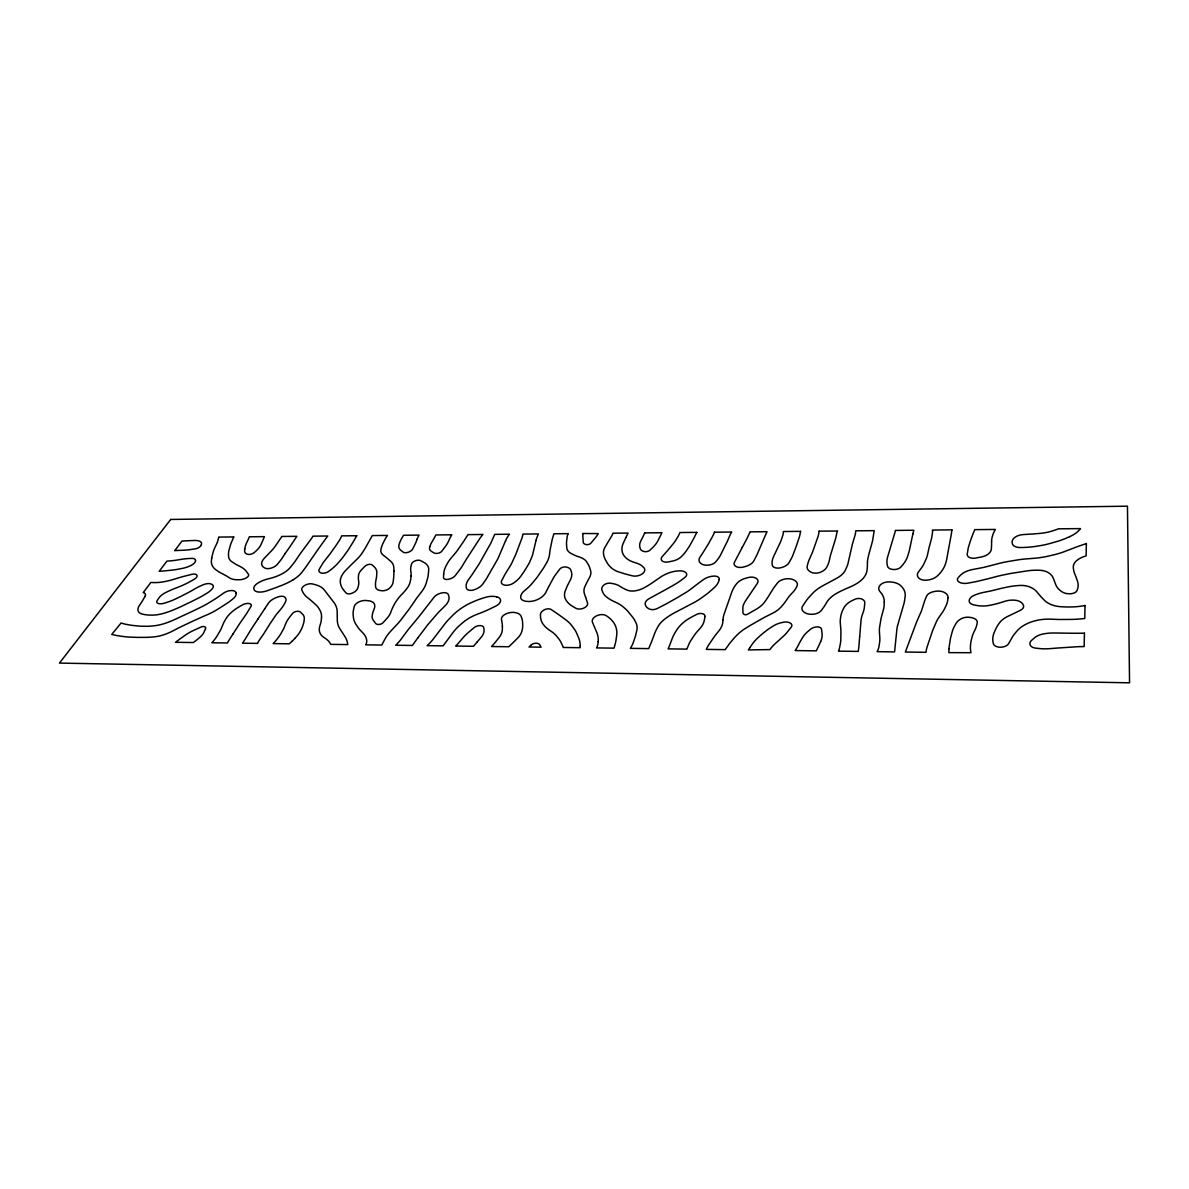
<?xml version="1.0" encoding="UTF-8"?>
<svg xmlns="http://www.w3.org/2000/svg" width="1189" height="1189" viewBox="0 0 1189 1189"><rect width="100%" height="100%" fill="white"/><g stroke="black" fill="none" stroke-linecap="round" stroke-linejoin="round"><path stroke-width="1.5" d="M859.721 636.278L860.999 620.584A59.078 35.343 -4.1 0 1 862.293 614.847L863.125 612.528A56.715 33.738 -7.2 0 0 864.403 606.94L864.775 602.868A8.189 4.845 -5.9 0 0 861.683 598.988A5.782 3.418 -5.9 0 0 854.876 599.301L852.468 600.43A21.818 12.99 -5.6 0 0 844.16 607.401L843.804 608.025A58.558 34.986 -4.7 0 0 840.816 616.184L840.549 617.804A58.633 35.076 -4.7 0 0 840.311 623.214L840.846 629.546A57.548 34.971 -7.7 0 1 840.92 631.612L840.816 639.4A57.889 35.402 -7.7 0 1 840.385 643.561L839.612 647.47A43.369 26.619 -7.3 0 1 838.483 651.141L858.265 651.409L858.74 647.782A58.395 35.893 -7.2 0 0 858.844 646.727L859.706 636.427M742.278 547.386L746.588 539.256A51.826 28.744 -10.1 0 0 747.078 538.275L749.605 532.925A15.219 8.442 -9.2 0 0 749.991 531.855L767.039 531.691L765.508 535.035A53.624 30.037 -7.3 0 0 765.211 535.704L757.319 554.029A52.658 29.651 -9.9 0 1 756.665 555.397L753.796 560.911A12.395 7.045 -9 0 1 745.503 566.469L743.571 567.004A7.387 4.221 -9 0 1 736.125 566.573A7.951 4.533 -9 0 1 734.43 562.308L742.248 547.43M233.118 633.796L228.615 640.856A19.292 10.359 -20.5 0 0 227.53 642.981L211.865 642.773L212.682 641.867A52.063 26.961 -21.5 0 0 217.468 635.312L219.697 631.522A51.885 26.812 -21.4 0 0 221.466 628L223.25 623.779A51.707 27.54 -19.7 0 1 225.197 619.974L225.94 618.741A30.84 16.304 -20 0 1 231.112 612.632L231.246 612.513A32.504 17.196 -20 0 1 239.108 606.821L242.066 605.097A6.822 3.567 -20 0 1 249.081 603.492A5.455 2.839 -19.9 0 1 250.894 606.598L246.777 613.301A51.097 26.321 -20.7 0 1 245.633 615.04L240.059 623.066A52.048 28.001 -19.6 0 0 239.271 624.24L233.148 633.767M264.642 608.902L268.342 603.284A12.247 6.465 -19.3 0 1 276.665 597.413L277.988 596.937A6.45 3.389 -19.3 0 1 284.706 597.101A11.756 6.183 -19.4 0 1 285.509 601.827L285.211 602.451A47.634 24.791 -20 0 1 280.53 609.511L277.468 613.138A51.959 28.194 -18.8 0 0 274.763 616.719L269.858 624.002A52.271 28.491 -19 0 0 269.041 625.251L264.389 632.801A52.093 27.466 -20.8 0 1 263.126 634.718L259.841 639.385A33.247 18.147 -19.7 0 0 257.597 643.383L242.467 643.19L244.696 639.89A52.286 27.466 -21.1 0 0 245.751 638.24L251.013 629.546A52.346 28.417 -19.4 0 1 251.845 628.223L257.983 618.993M258.028 618.919L264.612 608.946M295.08 638.166L296.224 636.903A37.795 20.317 -20 0 0 300.416 631.062L300.98 629.992A52.212 27.897 -20.2 0 0 302.957 625.355L303.329 624.18A52.153 27.852 -20.2 0 0 304.265 619.157L304.295 618.756A20.079 10.79 -19.5 0 0 302.318 613.896L300.371 612.067A5.217 2.794 -19.2 0 0 296.477 611.399A4.206 2.259 -19.2 0 0 292.449 613.554L289.507 617.314A43.384 23.646 -18.8 0 0 285.345 624.522L284.706 626.231A52.108 27.644 -20.5 0 1 282.923 630.051L281.436 632.756A52.227 27.748 -20.5 0 1 278.538 637.185L277.379 638.716A52.301 27.793 -20.6 0 1 273.158 643.591L289.328 643.814L291.9 641.391M496.601 596.833L495.932 596.685A14.372 8.145 -15.3 0 0 485.231 597.428L483.106 598.082A53.683 31.018 -15.3 0 0 473.252 601.768L472.048 602.303A44.305 25.489 -15.4 0 0 461.124 608.396L460.738 608.679A53.668 31.003 -15.3 0 0 452.296 615.768L448.699 619.439A53.802 31.152 -15.4 0 0 445.251 623.393L433.539 638.686A53.133 29.903 -17.7 0 1 427.133 645.657L443.081 645.865L452.89 632.667A54.293 31.746 -15.3 0 1 460.485 624.626L463.16 622.352A33.351 19.306 -15.5 0 1 477.071 614.312L481.753 612.528A51.603 28.625 -15.6 0 0 488.486 609.615L495.65 606.167A9.17 5.187 -15.2 0 0 496.63 596.819M585.642 597.383L587.529 602.942A7.193 4.162 -13.1 0 1 583.888 608.055A6.554 3.79 -13.1 0 1 575.892 608.278L572.92 606.553A40.5 23.186 -12.4 0 1 565.637 599.434A28.744 16.468 -12.7 0 1 565.429 590.443L567.168 586.281A53.119 30.468 -12.1 0 1 568.089 584.334L570.304 580.054A29.562 16.601 -13.8 0 0 571.329 571.612L570.883 570.2A10.002 5.603 -13.4 0 0 565.964 566.99A4.548 2.541 -13.3 0 0 559.796 569.085L555.679 574.555A52.688 29.978 -12.4 0 0 553.093 578.582L548.917 586.326A53 30.349 -12.6 0 0 548.545 587.009L545.766 592.538A16.72 9.467 -14.2 0 1 537.933 599.375L537.874 599.405A12.38 7.03 -14.2 0 1 526.4 601.337L525.583 601.218A9.542 5.41 -14.2 0 1 520.663 597.19A14.803 8.412 -14.1 0 1 524.319 590.844L526.177 589.298A51.32 28.373 -15 0 0 532.494 582.996L535.957 578.775A51.157 28.209 -14.9 0 0 537.681 576.487L542.689 569.278A50.889 27.912 -14.7 0 0 543.938 567.346L546.39 563.2A50.726 27.748 -14.6 0 0 549.467 554.802L550.076 550.195A51.008 28.105 -12.3 0 1 550.284 548.991L552.082 540.118A50.622 27.674 -12.3 0 1 552.499 538.454L553.911 533.787L568.312 533.638A20.599 11.221 -12.6 0 0 567.153 536.908L566.618 541.248A50.8 27.837 -11.9 0 0 566.544 544.384L566.781 547.847A18.608 10.225 -12.7 0 0 571.032 553.435L572.444 554.178A50.488 27.51 -12.1 0 0 578.092 556.586L580.009 557.225A23.111 12.93 -13.3 0 1 586.95 562.278L588.332 564.701A52.034 29.249 -13.9 0 1 589.774 567.926L590.502 570.17A24.731 13.926 -13.3 0 1 589.506 577.557L587.708 580.827A53.223 30.557 -11.6 0 0 587.069 582.075L585.107 586.103A26.708 15.308 -12.3 0 0 584.394 593.712L585.627 597.339M236.076 592.925L236.121 593.192A11.043 5.663 -20.1 0 1 233.252 598.632A47.055 23.735 -20.4 0 1 225.806 604.101L221.065 607.133A49.968 25.192 -20.5 0 1 219.995 607.817L216.428 610.016A36.027 18.281 -20.5 0 1 207.659 614.55L203.735 616.229A52.435 27.778 -20.9 0 0 201.892 617.046L191.89 621.579A52.613 27.852 -21.1 0 0 190.062 622.427L180.327 627.079A52.806 27.942 -21.4 0 0 177.131 628.684L173.014 630.839A31.91 16.2 -21.4 0 1 163.339 634.911A24.954 12.707 -21.4 0 1 153.53 636.918L150.617 637.141A50.562 25.489 -21.1 0 1 145.563 637.363L138.608 637.378A50.532 25.4 -21.2 0 1 136.066 637.349L129.378 637.081A50.488 25.296 -21.3 0 1 124.637 636.68L119.346 635.966A50.443 25.192 -21.3 0 1 115.928 635.372L111.736 634.45L121.115 622.962A49.953 24.835 -21 0 0 127.03 624.522L130.225 625.072A49.997 24.895 -21 0 0 133.48 625.518L138.296 625.994A50.042 24.984 -21 0 0 143.334 626.261L145.771 626.276A48.63 24.315 -20.9 0 0 154.956 625.696A29.547 14.877 -21.2 0 0 164.647 623.482A45.554 22.769 -21.1 0 0 174.233 619.737L192.365 611.339A49.804 24.88 -20.7 0 0 193.911 610.596L201.164 607.059A49.67 24.82 -20.6 0 0 208.788 602.882L213.961 599.717A49.552 24.746 -20.4 0 0 218.508 596.715L223.487 593.177A8.145 4.176 -20 0 1 231.35 590.532A8.145 4.176 -20 0 1 236.017 592.939M295.184 638.077A52.212 27.897 -20.2 0 1 292.004 641.317M293.46 579.593A26.857 13.778 -18.9 0 0 301.991 572.177L305.231 567.881A49.121 24.939 -19.1 0 0 305.974 566.856L318.072 549.363A49.031 25.474 -17.3 0 1 318.489 548.768L324.523 540.356A48.69 25.147 -17.1 0 1 324.998 539.702L327.778 536.016L312.93 536.15A47.842 23.765 -18.6 0 1 310.597 539.732L300.654 553.167A49.121 25.459 -17.6 0 0 300 554.104L295.05 561.371A48.823 24.568 -19.2 0 1 293.311 563.705L290.369 567.361A20.748 10.567 -18.9 0 1 281.867 573.945A27.525 13.986 -18.9 0 1 270.156 578.374L267.807 578.954A19.306 10.017 -19.3 0 0 257.968 583.011L257.939 583.041A9.259 4.786 -19.4 0 0 253.822 588.629L253.852 588.897A10.092 5.217 -19.4 0 0 258.266 591.988A12.767 6.584 -19.3 0 0 267.139 590.755L273.842 588.377A49.061 24.895 -19 0 0 276.309 587.47L281.525 585.478A39.103 19.945 -19 0 0 293.445 579.608M991.581 541.649L991.567 544.458A56.046 31.538 -4.4 0 1 991.552 545.32L991.373 548.872A15.546 8.739 -3.5 0 1 988.46 553.851A13.376 7.52 -3.4 0 1 981.074 557.032L975.56 558.087A6.465 3.656 -3.4 0 1 969.496 557.478A7.238 4.087 -3.4 0 1 967.222 554.193L968.069 548.991A57.904 32.385 -2.3 0 1 968.723 546.271L970.283 541.292A57.696 32.133 -2.4 0 1 970.596 540.386L972.721 534.589A57.458 31.835 -2.4 0 1 973.107 533.623L974.787 529.64L995.356 529.447L994.599 530.814A57.875 31.969 -2 0 0 992.874 534.768L992.473 536.061A57.919 32.029 -2 0 0 991.581 541.649M502.382 626.469L502.367 629.159A27.57 15.947 -15.8 0 1 498.845 637.854L495.545 641.971A53.654 30.825 -16.4 0 1 493.866 643.948L491.562 646.519L508.803 646.742L513.425 642.328A53.639 30.899 -15.9 0 0 514.599 641.168L517.824 637.884A23.661 13.763 -15.3 0 0 521.912 631.136L522.03 630.69A53.847 31.122 -16 0 0 522.684 624.819L522.61 622.887A53.758 31.018 -15.9 0 0 521.362 616.868L521.154 616.363A12.395 7.149 -14.9 0 0 515.06 612.573L514.748 612.513A10.077 5.811 -14.9 0 0 505.593 614.059A7.803 4.488 -14.9 0 0 501.476 619.291L502.144 623.348A53.728 30.899 -16.4 0 1 502.382 626.469M580.187 646.028L580.158 647.693L563.214 647.47A11.89 7.104 -14.1 0 0 562.902 646.504L561.401 643.175A55.348 32.995 -15.3 0 0 558.681 638.701L557.151 636.769A55.244 32.876 -15.3 0 0 550.611 630.928L550.002 630.527A53.654 31.122 -12.8 0 1 543.284 624.433A37.602 21.848 -13.2 0 1 540.534 616.853L540.46 614.579A7.937 4.593 -13.9 0 1 544.473 609.734A5.336 3.091 -13.9 0 1 551.28 609.571L559.335 615.099A54.545 32.073 -14.9 0 1 560.197 615.709L566.306 620.227A54.813 32.4 -14.8 0 1 571.582 625.414L574.183 628.892A55.006 32.623 -14.8 0 1 576.665 633.187L578.612 637.765A55.229 32.906 -14.8 0 1 580.187 646.028M867.465 562.219L867.361 566.35A55.021 31.672 -7.2 0 1 867.257 567.97L867.004 570.348A31.925 18.4 -6.6 0 1 864.492 576.65A30.557 17.627 -6.6 0 1 858.592 582.357A40.054 23.037 -6.8 0 1 850.165 586.935L846.568 588.481A58.157 34.778 -5.3 0 0 843.729 589.759L840.088 591.498A39.594 23.557 -5.7 0 0 832.077 596.417A32.118 19.069 -5.9 0 0 826.682 602.392L825.3 604.74A55.66 32.772 -8.1 0 1 823.62 607.297L821.361 610.403A9.2 5.469 -7 0 1 813.529 614.208A10.79 6.406 -7 0 1 804.581 612.498A19.277 11.429 -6.9 0 1 803.69 611.874A10.433 6.198 -7.1 0 1 802.709 606.033L805.696 601.53A57.622 34.318 -5.8 0 1 809.129 597.16L812.28 593.712A43.592 25.816 -6.1 0 1 823.264 585.493L836.774 578.24A25.608 14.714 -7 0 0 845.528 569.784L846.702 567.168A54.426 31.137 -7.7 0 0 848.173 562.709L852.305 544.547A55.452 31.211 -5.1 0 1 852.572 543.522L854.891 535.838A53.282 29.74 -7.6 0 0 855.59 532.33L855.738 530.814L874.227 530.636L872.652 540.237A53.817 30.23 -7.2 0 1 872.31 541.798L869.114 553.405A56.225 31.88 -4.6 0 0 868.847 554.431L867.94 558.34A56.388 32.088 -4.6 0 0 867.465 562.219M1084.442 633.187L1084.145 646.593L1082.094 646.608A65.618 40.411 1 0 0 1075.792 646.831L1056.486 648.109A65.232 40.367 0.5 0 0 1054.866 648.243L1050.006 648.644A34.095 20.243 -0.8 0 1 1038.755 648.481L1035.634 648.124A7.089 4.266 -0.8 0 1 1030.224 645.092A9.482 5.692 -0.8 0 1 1031.562 640.395L1034.222 638.017A17.018 10.225 -0.5 0 1 1043.035 634.005A33.114 20.005 -0.3 0 1 1054.405 632.994L1073.504 633.261A61.204 35.313 -0.6 0 0 1075.332 633.261L1082.986 633.217A23.943 14.03 -0.1 0 0 1084.442 633.187M1085.037 605.513L1084.754 618.518L1079.315 619.008A60.476 34.57 -0.9 0 1 1070.724 619.424L1061.584 619.484A60.297 34.511 -1.1 0 1 1056.709 619.41L1050.66 619.172A33.292 19.916 -0.6 0 0 1037.923 620.153A34.54 20.689 -0.6 0 0 1026.642 623.898L1026.077 624.18A34.689 20.778 -0.6 0 0 1017.1 630.883L1015.361 632.934A63.611 38.226 0.1 0 0 1011.824 637.973L1008.629 643.621A8.486 5.128 -1.8 0 1 1000.261 647.232A7.342 4.444 -1.8 0 1 993.261 643.427L993.038 642.209A44.424 26.619 -0.9 0 1 994.242 632.414L995.609 629.308A62.705 37.439 -0.4 0 1 998.641 624.047L999.503 622.843A26.797 15.977 -1.4 0 1 1007.559 616.482L1020.325 610.358A8.65 5.068 -1.9 0 0 1022.926 604.265L1022.377 603.522A10.181 5.975 -1.9 0 0 1015.064 600.222A15.427 9.066 -1.9 0 0 1005.181 601.203L1000.499 602.66A57.993 33.262 -3.2 0 1 992.369 604.785L990.021 605.275A20.287 11.816 -2.8 0 1 977.09 605.513L974.267 604.993A7.773 4.548 -2.9 0 1 969.169 600.802A10.954 6.421 -2.8 0 1 973.732 595.555L973.88 595.481A32.906 19.41 -2.4 0 1 983.942 592.315L988.416 591.438A57.354 32.549 -3.4 0 0 992.577 590.517L1000.38 588.6A61.204 36.279 -1.5 0 1 1003.412 587.901L1007.499 587.039A48.169 28.373 -1.6 0 1 1019.003 585.508L1019.701 585.464A15.189 8.813 -1.9 0 1 1029.837 586.994A23.2 13.51 -2 0 1 1036.808 591.795L1039.81 595.362A60.788 34.481 -0.4 0 0 1040.999 596.715L1043.957 599.865A24.835 14.298 -0.9 0 0 1051.017 604.517A20.941 12.068 -0.9 0 0 1060.989 606.717L1062.49 606.806A59.123 33.485 -1.1 0 0 1075.109 606.791A44.216 25.207 -0.9 0 0 1085.037 605.513M1086.374 543.551L1086.107 555.887L1084.086 556.571A22.502 12.633 -0.6 0 0 1076.104 561.089A20.183 11.325 -0.6 0 0 1073.295 567.227L1073.325 567.525A61.011 33.991 0.2 0 0 1074.767 573.93L1076.03 577.081A59.435 34.258 -2.1 0 1 1076.402 578.077L1077.502 581.272A35.224 20.228 -1.5 0 1 1077.62 588.778L1077.189 590.19A7.446 4.28 -0.8 0 1 1070.62 593.757A9.884 5.663 -0.9 0 1 1061.703 591.617L1060.647 590.829A27.169 15.457 -0.7 0 1 1055.921 585.033L1053.172 577.973A20.808 11.92 -1.8 0 0 1048.386 572.652A13.688 7.818 -1.7 0 0 1039.32 570.244L1038.532 570.215A37.736 21.803 -1.6 0 0 1027.073 570.898L1012.463 573.172A60.609 35.492 -1.6 0 0 1007.945 574.005L1001.539 575.342A60.535 35.521 -1.7 0 0 996.976 576.412L988.743 578.582A56.76 31.925 -3.6 0 1 987.004 579.013L979.246 580.886A56.7 31.954 -3.8 0 1 974.49 581.911L967.653 583.19A8.709 5.024 -3.4 0 1 959.3 582.194A6.658 3.849 -3.4 0 1 958.2 577.676L960.013 575.684A20.362 11.741 -3.1 0 1 972.617 569.516L980.687 567.985A56.195 31.315 -3.8 0 0 986.662 566.648L999.488 563.333A59.926 34.778 -1.9 0 1 1007.41 561.639L1016.937 560.034A60.059 34.763 -1.7 0 1 1025.795 558.934L1033.984 558.295A56.909 31.211 -2.5 0 0 1048.594 556.051L1053.439 554.921A56.938 31.182 -2.5 0 0 1064.527 551.562L1076.283 547.059A60.892 34.318 -0.2 0 1 1078.884 546.123L1086.374 543.551M884.274 602.035L884.17 604.696A56.968 33.857 -6.7 0 1 883.442 609.556L881.376 617.225A59.495 35.551 -3.6 0 0 880.9 619.395L879.682 626.737A59.822 35.967 -3.5 0 0 879.414 631.835L879.801 637.646A58.454 35.759 -6.6 0 1 879.592 642.55L879.028 646.221A33.782 20.718 -5.9 0 1 877.051 651.661L894.589 651.899L896.878 629.397A60.238 36.19 -3.1 0 1 897.65 625.369L903.848 603.938A57.013 33.708 -6.2 0 0 904.532 600.817L905.141 596.477A30.899 18.177 -5.5 0 0 901.856 586.831L901.173 586.088A15.472 9.066 -5.2 0 0 890.769 581.971L889.803 581.911A8.739 5.098 -5.2 0 0 880.455 584.81A11.905 6.956 -5.1 0 0 879.815 591.364L880.9 592.702A36.532 21.64 -6.1 0 1 884.274 602.035M393.96 571.181L393.708 577.022A50.637 27.005 -18 0 1 393.574 578.538L393.083 582.238A17.092 9.2 -17.4 0 1 389.457 588.273A6.198 3.359 -17.2 0 1 381.743 590.725L380.643 590.591A10.493 5.663 -17.2 0 1 375.65 587.039L375.59 586.534A50.651 27.451 -16.3 0 1 375.739 581.466L376.423 577.586A50.458 26.708 -18.3 0 0 376.66 575.639L376.824 573.039A25.296 13.421 -17.7 0 0 374.342 566.945L372.246 564.983A4.414 2.333 -17.3 0 0 364.934 566.261L361.679 569.59A17.805 9.482 -17.2 0 0 358.543 575.298L358.454 576.13A50.191 26.886 -16.6 0 0 358.513 580.083L358.662 581.064A39.475 20.941 -18.5 0 1 358.052 587.188L357.696 588.302A8.68 4.652 -17.9 0 1 352.256 593.133A5.187 2.779 -17.9 0 1 345.954 592.895L343.666 590.13A50.176 26.767 -17 0 1 340.663 584.23L340.515 583.665A31.077 16.557 -17.4 0 1 341.184 577.022A31.85 16.958 -17.4 0 1 345.984 570.096L351.201 564.82A50.295 26.901 -17 0 1 352.018 564.002L356.67 559.514A48.823 25.028 -18 0 0 362.749 552.157L365.291 548.084A48.66 24.88 -17.9 0 0 366.019 546.836L372.276 535.57L387.451 535.422A49.017 25.757 -15.9 0 0 384.998 539.36L383.2 542.912A49.165 25.905 -15.9 0 0 381.743 546.494L381.089 548.634A19.262 10.107 -16.5 0 0 383.2 555.159L386.648 557.834A50.339 26.708 -17.9 0 1 387.376 558.429L390.661 561.238A27.436 14.58 -17.4 0 1 393.708 566.841L393.916 569.1A50.369 26.738 -17.9 0 1 393.96 571.181M949 648.704L948.837 652.627L970.997 652.716A61.754 37.26 -0.9 0 1 970.492 645.597L970.64 643.888A62.512 37.662 -0.9 0 1 971.279 640.172L972.067 637.066A62.378 37.483 -0.9 0 1 974.044 631.835L974.787 630.363A59.182 35.477 -4.1 0 0 977.001 624.017L977.239 622.828A8.382 5.009 -2.8 0 0 972.528 617.864A27.704 16.691 -2.9 0 0 970.566 617.463A9.111 5.44 -2.9 0 0 961.827 618.458A16.483 9.869 -2.7 0 0 956.149 623.304L954.722 625.8A61.694 37.037 -1.5 0 0 952.166 631.953L950.858 636.784A61.902 37.305 -1.5 0 0 950.323 639.325L949.253 646.147A62.214 37.706 -1.4 0 0 949 648.704M443.69 574.019L443.497 577.408A4.905 2.675 -15.9 0 0 448.238 579.325A8.219 4.488 -15.8 0 0 455.387 575.431L460.054 569.308A50.176 26.901 -16.4 0 0 462.031 566.41L466.727 558.637A50.815 27.882 -14.4 0 1 467.411 557.582L479.405 539.137A50.057 27.065 -14 0 1 481.5 536.224L482.912 534.485L467.916 534.634A12.232 6.45 -15.3 0 1 467.604 535.199L463.829 541.114A49.017 25.727 -16.1 0 1 463.19 542.08L457.691 550.031A49.344 26.024 -16.3 0 1 455.684 552.662L451.017 558.206A50.8 27.823 -14.8 0 0 447.332 563.541L446.38 565.265A49.641 27.213 -14.8 0 0 443.69 574.019M723.001 619.751L722.882 621.535A33.708 20.168 -10.3 0 1 718.795 631.002L715.897 634.569A57.771 35.402 -8.2 0 0 713.935 637.185L709.283 644.052A58.023 35.759 -8.3 0 0 707.113 647.708L706.266 649.387L725.245 649.64A16.943 10.404 -8.9 0 1 725.751 648.867L728.649 644.81A58.395 36.056 -7.7 0 1 730.314 642.654L733.375 638.954A58.276 35.878 -7.7 0 1 737.373 634.733L738.488 633.692A47.813 29.324 -7.9 0 1 746.068 628L749.56 625.86A58.216 35.789 -7.6 0 1 751.314 624.819L762.446 618.458A58.098 35.536 -7.3 0 1 765.686 616.719L772.835 613.108A27.243 16.066 -8.5 0 0 781.143 606.91L782.912 604.874A54.932 32.148 -9.1 0 0 785.305 601.797L787.831 598.171A57.161 33.976 -6.3 0 1 791.294 593.92L792.766 592.375A36.309 21.12 -8.5 0 0 797.091 585.791A10.567 6.153 -7.8 0 0 795.01 580.618A23.973 14.045 -8 0 0 793.762 579.935A9.913 5.767 -7.8 0 0 784.859 579.028A10.433 6.079 -7.8 0 0 777.353 583.1L774.292 587.173A56.433 33.247 -6.8 0 0 772.582 589.685L768.362 596.566A54.531 31.776 -9.6 0 1 767.425 598.022L764.913 601.649A30.067 17.657 -9.1 0 1 756.041 609.363L747.42 614.282A2.304 1.367 -8.8 0 1 744.433 614.49A4.771 2.839 -8.8 0 1 742.962 612.617L742.828 608.575A25.088 14.863 -8.2 0 1 743.601 604.517A41.258 24.479 -7.8 0 1 745.771 600.519L757.348 583.353A8.799 5.098 -8.8 0 0 756.159 578.3A7.684 4.459 -8.8 0 0 748.089 577.572L746.187 578.092A15.576 9.066 -8.7 0 0 736.377 584.022L735.575 585.122A55.69 32.698 -7.8 0 0 731.681 592.419L724.25 613.732A56.567 33.812 -7.9 0 0 723.001 619.751M321.52 617.24L321.402 619.083A52.227 28.075 -19.9 0 1 320.54 623.69L319.752 626.306A28.016 15.412 -18.4 0 0 319.9 632.741A29.353 16.156 -18.4 0 0 324.329 637.72L324.656 637.928A43.473 24.122 -20 0 1 330.156 643.264L330.824 644.364L347.783 644.587L347.485 642.937A53.713 29.829 -19.9 0 0 345.063 636.784L339.891 628.803A51.974 28.67 -17.4 0 1 337.304 620.242L337.171 611.77A52.019 28.001 -19.5 0 0 333.886 602.437L324.448 590.145A34.303 18.207 -19.1 0 0 315.13 584.646L312.425 583.948A6.792 3.582 -18.6 0 0 304.711 585.434A6.792 3.582 -18.6 0 0 301.917 590.205L302.823 592.107A50.087 26.47 -17.7 0 0 307.327 597.473L310.106 599.687A51.915 27.719 -19.9 0 1 310.998 600.43L315.62 604.577A52.153 28.001 -19.9 0 1 318.801 608.337L319.737 609.868A41.139 22.13 -19.6 0 1 321.52 617.24M411.052 576.026L410.859 578.181A50.77 27.243 -17.7 0 1 410.339 581.124L409.967 582.551A29.68 16.022 -17.3 0 1 406.95 588.421L406.029 589.61A50.711 27.184 -17.6 0 1 403.012 593.118L401.302 594.886A52.167 29.145 -16.2 0 0 397.364 599.613L396.502 600.846A52.212 29.19 -16.3 0 0 393.722 605.498L392.519 607.965A52.316 29.309 -16.3 0 0 391.449 610.492L390.78 612.32A28.462 15.65 -18 0 1 386.886 618.473L383.126 622.635A3.939 2.185 -17.8 0 1 379.098 624.448A5.128 2.854 -17.7 0 1 375.59 623.363L373.346 620.346A19.797 10.954 -17.4 0 1 372.246 615.293L372.41 614.386A52.167 29.056 -16.7 0 1 373.524 610.507L374.327 608.396A16.378 8.947 -18 0 0 374.045 603.462A11.771 6.435 -17.9 0 0 368.902 600.846L366.361 600.534A8.576 4.682 -17.9 0 0 358.751 601.991A8.1 4.414 -17.9 0 0 354.248 606.509L353.594 609.377A51.811 28.581 -17.1 0 0 353.178 615.114L353.341 616.868A51.9 28.67 -17.1 0 0 355.838 624.136L357.726 627.079A52.048 28.833 -17.1 0 0 359.925 629.843L363.254 633.336A38.776 21.67 -19.1 0 1 366.658 640.054L366.688 640.202A17.122 9.601 -18.6 0 1 365.722 644.839L381.788 645.047L384.582 639.712A53.802 30.899 -16.8 0 1 390.913 630.987L397.929 623.467A52.063 28.566 -18.1 0 0 400.842 620.034L408.422 610.091A51.662 28.179 -17.9 0 0 409.551 608.545L416.18 598.884A52.286 29.353 -15.8 0 1 417.443 597.16L421.322 592.152A50.919 27.496 -17.4 0 0 426.465 582.342L427.654 578.017A50.726 27.302 -17.3 0 0 428.233 574.882L428.694 570.334A24.152 13.005 -16.7 0 0 423.849 562.367L420.653 560.658A4.994 2.675 -16.4 0 0 415.229 560.836A5.811 3.106 -16.4 0 0 411.468 564.21L411.022 566.187A42.343 22.859 -15.6 0 0 410.829 571.433L410.933 572.028A50.666 27.139 -17.6 0 1 411.052 576.026M598.171 641.733L598.037 643.145A27.094 16.2 -13.6 0 1 596.566 647.916L614.044 648.154L615.397 643.175A55.17 32.891 -13.8 0 0 615.991 640.277L616.66 635.55A49.76 29.576 -13.6 0 0 615.055 625.028L615.025 624.968A49.373 29.339 -13.6 0 0 607.52 616.571L606.256 615.694A7.55 4.444 -12.7 0 0 596.67 615.768A8.754 5.142 -12.7 0 0 592.434 622.174L596.744 632.414A52.762 31.419 -14.2 0 1 598.171 641.733M948.019 597.74L947.901 598.944A54.857 32.341 -5 0 1 945.552 606.776L944.467 608.917A57.726 34.08 -5.1 0 1 942.401 612.38L938.909 617.418A61.025 36.532 -2.1 0 0 936.055 622.531L933.008 629.694A61.308 36.933 -2 0 0 932.339 631.389L927.108 646.965A61.724 37.647 -2 0 0 926.038 652.315L905.349 652.048L916.392 622.531A60.565 36.309 -2.6 0 1 916.882 621.357L920.925 612.142A57.518 34.139 -5.7 0 0 921.876 609.615L924.284 602.006A59.688 35.12 -2.7 0 1 924.849 600.4L926.439 596.388A10.285 6.034 -3.9 0 1 934.286 591.513A25.192 14.877 -3.7 0 1 936.144 591.215A9.988 5.856 -3.9 0 1 944.482 592.494A11.964 7.03 -3.9 0 1 948.019 597.74M244.785 549.021L244.607 550.834A10.523 5.232 -19 0 0 247.788 554.327A4.756 2.363 -19.1 0 0 254.327 552.499L255.62 551.369A26.827 13.242 -19.2 0 0 261.075 544.428L264.448 536.64L249.363 536.789L248.828 538.097A47.679 23.156 -19.6 0 1 248.412 539.033L246.495 543.091A48.006 24.048 -18.3 0 0 244.785 549.021M582.967 533.504L582.922 533.995A50.651 27.644 -11.6 0 0 582.878 536.685L583.264 542.243A6.079 3.329 -12.6 0 0 586.34 544.607A3.389 1.858 -12.6 0 0 590.888 543.15L595.035 538.201A49.908 26.916 -13.3 0 0 598.26 533.593L582.967 533.504M211.746 557.998L211.434 560.509A33.47 16.676 -19.2 0 0 212.474 566.009L212.519 566.098A41.407 20.629 -19.1 0 0 216.561 570.289L218.3 571.463A48.244 24.062 -18.9 0 0 220.262 572.637L225.271 575.283A50.354 25.474 -20.7 0 1 226.921 576.234L229.477 577.884A19.187 9.69 -19.4 0 0 237.919 579.756L239.94 579.712A7.446 3.775 -19.5 0 0 246.465 577.78A4.83 2.452 -19.5 0 0 248.427 574.272L246.643 571.805A49.091 24.82 -20.4 0 0 240.237 566.558L237.101 564.983A47.991 23.929 -18.6 0 1 235.199 563.898L232.241 562.025A26.5 13.198 -19 0 1 228.526 555.947L228.496 554.342A48.065 24.003 -18.6 0 1 229.091 549.927L230.398 545.246A47.842 23.81 -18.5 0 1 231.246 542.838L233.193 538.29A12.113 5.945 -19 0 1 233.98 536.938L218.702 537.086A15.591 7.55 -19.6 0 1 218.553 537.918L217.944 540.341A47.753 22.963 -20.1 0 1 216.606 543.953L214.585 548.203A48.021 23.854 -18.9 0 0 213.292 551.637L212.192 555.739A48.214 24.033 -18.9 0 0 211.746 557.998M951.928 529.863L951.289 534.366A54.813 30.587 -5.4 0 1 951.096 535.436L946.89 558.295A55.794 31.776 -5.4 0 1 946.459 560.361L945.805 562.783A55.883 31.895 -5.4 0 1 943.04 569.1L942.862 569.382A50.77 28.997 -5.2 0 1 937.363 575.907L937.036 576.204A13.54 7.788 -4.4 0 1 927.479 580.098L927.212 580.128A8.412 4.845 -4.4 0 1 918.681 577.943A12.143 7 -4.3 0 1 918.488 571.85L920.836 568.788A55.437 31.598 -5.9 0 0 924.106 563.408L926.097 559.008A55.274 31.39 -5.8 0 0 927.539 554.713L928.995 547.98A57.087 32.058 -3.2 0 1 929.233 547.014L931.299 539.36A54.62 30.572 -5.8 0 0 931.715 537.473L932.444 533.029A25.786 14.357 -5.2 0 0 932.384 530.056L951.928 529.863M704.973 616.511L704.423 619.826A32.489 19.351 -10.8 0 1 699.756 628.743L697.78 630.928A57.384 35.061 -8.8 0 0 694.287 635.357L691.686 639.206A57.518 35.254 -8.8 0 0 688.594 644.899L687.079 648.585A13.525 8.264 -10.1 0 0 686.885 649.12L668.099 648.867L668.887 647.158A55.705 33.53 -12.4 0 0 669.63 645.359L672.216 638.478A56.938 34.644 -9.3 0 1 673.955 634.718L675.382 632.132A49.061 29.755 -9.5 0 1 681.773 623.987A39.891 24.122 -9.7 0 1 691.478 617.136L696.605 614.431A5.425 3.225 -10.1 0 1 702.372 613.673A5.425 3.225 -10.1 0 1 704.973 616.511M819.147 531.171L818.716 533.727A52.762 29.428 -8.5 0 1 817.943 536.759L812.696 551.666A53.342 30.111 -8.6 0 1 812.117 553.093L809.159 559.781A55.541 31.806 -6 0 0 807.985 563.155L807.242 565.979A12.871 7.387 -7.1 0 0 810.705 571.998L811.225 572.266A7.595 4.37 -7.1 0 0 820.172 572.34A13.54 7.758 -7.2 0 0 826.786 567.123L827.455 565.756A54.07 30.855 -8.2 0 0 829.283 560.599L830.145 556.645A55.586 31.627 -5.5 0 1 830.635 554.817L835.317 539.568A53.163 29.755 -8.1 0 0 835.689 538.186L836.803 533.162A20.763 11.578 -6.3 0 1 837.636 530.993L819.147 531.171M195.516 560.836L195.501 560.985A7.669 3.76 -20.1 0 1 190.864 565.533A18.236 8.888 -20.1 0 1 182.17 568.431L178.885 569.07A47.56 22.888 -19.9 0 1 171.409 570.185L165.732 570.765A47.56 22.829 -20 0 1 163.77 570.943L159.237 571.285L166.861 561.149L171.082 560.792A47.129 22.502 -19.8 0 0 176.938 560.064L180.996 559.395A49.611 24.642 -20.7 0 1 189.452 558.488L191.592 558.384A6.688 3.285 -20.1 0 1 195.516 560.836M800.583 531.364L799.9 534.887A52.539 29.294 -8.9 0 1 799.246 537.354L796.258 546.212A52.896 29.71 -9 0 1 795.991 546.97L792.9 555.159A53.208 30.097 -9 0 1 791.517 558.161L789.139 562.531A11.712 6.688 -8.1 0 1 779.969 567.926A6.688 3.82 -8.1 0 1 772.3 565.251L772.285 565.132A38.791 22.115 -7.3 0 1 773.459 556.853L780.192 542.615A52.42 29.264 -9.3 0 0 781.247 540.044L782.748 535.555A30.899 17.211 -8.8 0 0 783.313 531.528L800.583 531.364M912.855 534.01L909.317 550.7A54.798 31.033 -6.3 0 1 908.842 552.439L907.653 556.229A53.371 30.305 -6.3 0 1 902.362 565.31L900.876 567.019A6.926 3.968 -5.2 0 1 893.266 569.516A7.416 4.251 -5.2 0 1 887.529 566.202L887.232 564.79A47.694 27.124 -4.3 0 1 887.589 557.091L894.945 532.494A26.47 14.744 -6.1 0 0 895.347 530.428L913.865 530.249L913.197 532.598A56.076 31.152 -3.8 0 0 912.855 534.01M536.031 540.415L532.806 554.074A50.458 27.421 -15 0 1 531.736 557.225L529.952 561.446A50.622 27.6 -15 0 1 528.109 564.983L524.735 570.512A50.845 27.837 -15.2 0 1 523.755 571.998L520.96 576.026A28.982 16.007 -14.8 0 1 513.782 582.878L513.291 583.204A7.372 4.117 -14.6 0 1 504.537 585.092A7.372 4.117 -14.6 0 1 501.624 580.797L504.641 575.045A51.93 29.145 -13.6 0 1 505.786 573.024L510.363 565.667A50.503 27.421 -15.4 0 0 512.043 562.546L515.536 554.921A50.191 27.094 -15.3 0 0 516.13 553.48L521.822 538.424A49.552 26.455 -15 0 0 522.907 534.084L538.379 533.935L537.071 537.131A50.458 27.51 -12.6 0 0 536.031 540.415M719.241 579.444L719.122 579.994A26.619 15.353 -10.2 0 1 713.786 588.094L709.625 591.736A53.312 30.557 -10.8 0 1 705.701 594.842L701.257 598.052A53.401 30.676 -10.9 0 1 692.741 603.239L674.624 612.721A56.507 34.213 -9.9 0 0 666.078 618.117L665.067 618.86A32.177 19.321 -10.4 0 0 657.814 626.915L656.343 629.709A56.433 34.109 -9.8 0 0 654.812 633.068L651.78 641.139A55.333 33.099 -12.8 0 1 651.438 642.001L648.704 648.614L630.348 648.362A55.229 32.965 -13.3 0 0 633.529 641.807L635.179 636.888A55.021 32.727 -13.2 0 0 635.818 634.629L636.769 630.616A31.791 18.905 -12.6 0 0 635.788 622.397L634.777 620.48A55.036 32.742 -13.2 0 0 632.385 616.868L628.387 611.949A54.768 32.415 -13.3 0 0 625.533 608.961L623.839 607.46A51.617 30.483 -13.2 0 0 616.051 602.466L613.97 601.5A52.985 30.23 -11.2 0 1 609.199 598.87L607.713 597.889A29.324 16.824 -11.8 0 1 602.734 592.137L601.946 590.16A9.898 5.677 -12.2 0 1 603.789 585.092A5.559 3.181 -12.3 0 1 610.656 583.234L612.632 583.576A21.595 12.455 -12.5 0 1 619.781 586.192L620.361 586.563A52.584 29.74 -10.9 0 0 625.444 589.343L627.034 590.056A11.147 6.406 -11.7 0 0 635.089 590.844A15.947 9.14 -11.7 0 0 643.68 588.005L645.746 586.876A52.182 29.398 -12.1 0 0 651.929 583.041L660.356 577.23A29.502 17.077 -10.5 0 1 668.53 573.024A19.202 11.073 -10.6 0 1 678.012 570.943L679.127 570.869A8.709 4.994 -10.6 0 1 685.949 572.726A6.822 3.909 -10.5 0 1 684.938 577.349L681.46 580.009A52.42 29.606 -11.4 0 1 674.341 584.706L667.936 588.347A52.509 29.725 -11.6 0 1 666.791 588.986L649.016 598.706A9.185 5.365 -11.2 0 0 645.255 604.384L645.359 604.8A13.718 8.026 -11.1 0 0 649.595 609.11A6.376 3.73 -11.2 0 0 657.264 608.515L665.156 604.443A53.133 30.438 -11.6 0 0 667.49 603.18L677.017 597.814A53.015 30.275 -11.4 0 0 678.904 596.715L685.414 592.776A52.911 30.156 -11.2 0 0 690.972 588.986L697.378 584.067A55.333 32.608 -9 0 1 698.315 583.368L703.516 579.548A12.752 7.387 -9.7 0 1 713.905 576.085A6.034 3.478 -9.7 0 1 719.241 579.444M429.749 546.821L429.675 547.044A11.281 5.99 -15.7 0 0 431.399 551.339L433.792 552.826A5.38 2.868 -15.8 0 0 437.924 553.286A4.236 2.259 -15.8 0 0 441.758 551.25L445.087 546.91A49.046 25.682 -16.4 0 0 448.491 541.322L449.769 538.498A49.581 26.515 -14.5 0 1 451.85 534.782L435.902 534.946L434.342 537.859A48.734 25.296 -16.6 0 1 433.747 538.929L431.979 541.916A49.656 26.559 -15 0 0 429.749 546.821M417.042 539.316L416.165 541.753A48.898 25.385 -17.1 0 1 415.11 544.161L412.657 549.08A6.138 3.24 -16.4 0 1 408.169 552.276A4.949 2.616 -16.4 0 1 403.012 552.038L400.886 550.388A17.151 9.022 -16.2 0 1 399.147 544.205L399.831 542.347A49.195 25.995 -15.6 0 1 401.585 538.617L403.517 535.258L419.078 535.109A49.225 26.069 -15.2 0 0 417.042 539.316M505.593 540.713L498.429 557.522A50.176 27.035 -15.6 0 1 497.165 560.019L487.104 577.572A50.889 27.763 -16 0 1 485.662 579.86L482.749 584.052A13.109 7.253 -15.4 0 1 473.772 589.907A6.272 3.478 -15.4 0 1 466.474 588.332L466.385 588.005A23.067 12.811 -15.1 0 1 468.288 579.964L472.167 574.525A50.532 27.332 -16.2 0 0 472.91 573.425L478.795 564.418A50.176 26.975 -16 0 0 479.717 562.947L490.373 543.938A49.418 26.217 -15.6 0 0 491.31 542.065L494.728 534.366L509.442 534.218A50.25 27.302 -13.4 0 0 505.593 540.713M714.485 532.211L713.757 533.935A51.261 28.254 -10.8 0 1 712.553 536.402L708.778 543.21A51.513 28.536 -11 0 1 708.168 544.25L703.487 551.83A51.796 28.863 -11.1 0 1 703.026 552.558L699.89 557.314A11.786 6.673 -9.8 0 0 700.514 563.125L700.811 563.393A9.081 5.157 -9.8 0 0 708.421 565.147A8.189 4.637 -9.8 0 0 715.837 561.728L717.413 559.751A52.197 29.264 -10.7 0 0 720.653 554.802L727.207 541.59A51.721 28.699 -10.5 0 0 727.623 540.698L729.823 535.585A53.059 29.666 -8.1 0 1 731.725 532.033L714.485 532.211M820.692 641.495L819.013 645.255A57.444 35.001 -8.3 0 1 818.552 646.221L816.278 650.859L795.144 650.576L796.065 649.164A57.146 34.778 -8.8 0 0 797.7 646.37L799.855 642.238A59.346 36.487 -5.6 0 1 800.777 640.589L802.501 637.72A37.825 23.156 -6.2 0 1 808.594 630.869L810.824 629.055A7.52 4.563 -6.8 0 1 817.259 626.915A4.697 2.854 -6.8 0 1 821.51 629.219L822.03 633.083A37.989 23.141 -7.7 0 1 820.692 641.495M205.489 628.862L203.928 632.31A16.497 8.591 -21.2 0 1 199.886 637.304L197.894 638.969A51.588 26.426 -21.5 0 1 196.007 640.485L193.391 642.536L175.496 642.298L179.702 639.147A53.044 28.328 -21.2 0 1 181.04 638.181L184.667 635.58A32.415 17.136 -21.2 0 1 194.119 630.17L200.956 627.079A3.597 1.873 -20.9 0 1 204.671 626.722A4.741 2.467 -21 0 1 205.489 628.862M644.706 532.895L643.041 536.566A50.577 27.629 -12.4 0 1 642.372 537.918L640.93 540.653A26.366 14.64 -10.8 0 0 639.89 547.312L640.158 548.456A9.066 5.038 -11.2 0 0 644.215 551.547A4.37 2.437 -11.3 0 0 650.101 550.046L652.82 547.416A41.407 22.769 -11.9 0 0 658.23 540.192L661.931 532.717L644.706 532.895M625.89 537.547L623.304 543.135A37.468 20.822 -11 0 0 622.1 551.146L622.129 551.295A33.782 18.786 -11.1 0 0 626.113 558.027A32.058 17.835 -11.1 0 0 634.911 562.605L635.862 562.887A24.88 14.149 -12 0 1 643.903 567.733L644.126 568.03A8.888 5.038 -11.6 0 1 641.971 574.079A7.922 4.503 -11.6 0 1 632.295 575.818L626.113 574.198A51.721 28.789 -11.1 0 1 623.72 573.514L619.231 572.102A30.364 17.003 -11.5 0 1 611.235 567.718L610.656 567.183A51.781 28.863 -11.1 0 1 606.821 562.293L605.528 559.974A51.662 28.729 -11.1 0 1 603.73 555.04L603.566 554.119A26.782 14.877 -11.7 0 1 605.112 546.999L611.8 535.838A20.451 11.147 -12.5 0 0 612.87 533.207L628.074 533.058L625.964 537.413M696.813 532.404L694.108 537.74A51.142 28.164 -11.3 0 1 693.707 538.498L690.036 545.157A51.395 28.447 -11.4 0 1 688.684 547.356L686.335 550.804A51.513 28.595 -11.4 0 1 681.401 556.601L681.074 556.913A12.871 7.238 -10.7 0 1 672.097 561.178L668.173 561.951A6.138 3.463 -10.8 0 1 662.065 560.836A7.892 4.444 -10.8 0 1 662.288 556.526L667.118 551.101A51.186 28.268 -11.8 0 0 667.95 550.135L673.019 544.027A50.978 28.031 -11.7 0 0 675.634 540.401L677.715 537.027A50.859 27.882 -11.6 0 0 679.885 532.538L696.828 532.375M201.104 545.231L200.911 545.588A5.306 2.571 -19.8 0 1 194.937 548.932L190.359 549.586A46.713 22.234 -19.4 0 1 182.497 550.269L179.39 550.373A49.135 24.107 -20.7 0 0 174.738 550.67L181.962 541.054L187.505 540.757A48.69 23.78 -20.5 0 1 188.679 540.698L194.669 540.475A12.93 6.257 -19.9 0 1 200.347 541.604A9.051 4.384 -19.8 0 1 201.104 545.231M145.088 596.269L143.081 599.791A50.087 24.374 -21.9 0 1 141.967 601.589L139.351 605.528A16.943 8.472 -21.2 0 0 138.102 610.849A14.238 7.119 -21.3 0 0 142.249 614.074L142.799 614.208A39.074 19.455 -20.8 0 0 151.761 615.129L152.222 615.129A25.638 12.826 -21 0 0 162.834 613.569A43.413 21.551 -20.9 0 0 173.817 609.734L178.038 607.936A49.537 24.523 -20.8 0 0 182.021 606.122L190.121 602.243A49.388 24.464 -20.6 0 0 191.815 601.411L197.954 598.32A49.284 24.404 -20.5 0 0 203.795 595.095L206.678 593.37A16.899 8.501 -20.4 0 0 212.459 588.496A7.327 3.701 -20.3 0 0 212.132 584.527L211.493 584.185A7.624 3.849 -20.3 0 0 203.839 584.542A35.7 18.266 -20.4 0 0 194.624 588.971L191.786 590.636A48.987 24.048 -20.6 0 1 187.446 592.999L181.516 596.046A49.106 24.107 -20.7 0 1 179.777 596.908L176.165 598.662A34.957 17.27 -20.8 0 1 166.876 602.392L164.706 603.076A8.486 4.251 -21 0 1 158.36 603.536A5.752 2.883 -21.1 0 1 157.23 600.504L158.613 598.364A14.223 7.134 -20.9 0 1 166.623 592.063L169.21 590.859A50.904 25.98 -20.9 0 1 175.377 588.243L178.573 587.009A44.929 21.907 -20.4 0 0 190.552 581.347L194.372 579.177A5.514 2.735 -20.3 0 0 196.898 575.223A5.856 2.913 -20.3 0 0 191.667 574.376L183.879 576.353A50.458 25.534 -20.8 0 0 179.093 577.705L174.515 579.117A48.065 23.23 -20.2 0 1 166.445 581.228L165.657 581.391A31.88 15.516 -20.4 0 1 156.413 582.565A43.785 21.224 -20.2 0 1 150.84 582.447L143.185 592.642A7.268 3.582 -21.3 0 1 145.088 596.269M356.759 535.719L353.594 541.263A48.303 24.464 -18 0 1 353.103 542.08L348.778 549.05A48.6 24.716 -18.2 0 1 347.485 550.997L343.264 556.809A48.853 24.924 -18.3 0 1 341.347 559.231L338.419 562.635A48.987 25.043 -18.4 0 1 330.572 569.962L328.952 571.21A5.826 3.032 -18.1 0 1 321.402 573.068A7.491 3.909 -18.1 0 1 319.38 569.011L322.1 564.433A49.73 26.203 -17.3 0 1 324.597 560.807L329.487 554.609A48.615 24.627 -18.5 0 0 330.557 553.167L335.744 545.87A48.303 24.36 -18.3 0 0 336.309 545.038L339.088 540.832A43.488 21.907 -18.2 0 0 341.615 535.867L356.759 535.719M285.078 553.628L282.135 558.146A48.615 24.285 -19.4 0 1 279.876 561.223L277.275 564.418A8.204 4.162 -18.9 0 1 271.077 568.134A7.089 3.597 -19 0 1 264.731 567.956L263.735 567.316A14.625 7.431 -18.8 0 1 261.639 563.274A16.691 8.472 -18.8 0 1 264.434 558.117L271.315 550.968A47.991 23.646 -19.3 0 0 275.447 545.944L280.901 537.963A20.094 9.943 -18.7 0 0 281.763 536.462L296.864 536.313L290.384 546.063A48.095 23.839 -19.1 0 1 289.848 546.836L285.761 552.632A48.957 25.207 -17.9 0 0 285.078 553.628M749.828 647.723L748.371 649.937L769.922 649.58A46.089 28.536 -6.8 0 1 775.377 643.487L782.882 636.724A56.18 33.649 -9 0 0 787.638 631.656L791.19 627.183A6.094 3.671 -7.7 0 0 790.417 623.14A7.312 4.414 -7.7 0 0 783.774 622.204L782.704 622.397A17.954 10.894 -7.7 0 0 773.757 625.711L771.408 627.168A58.647 36.116 -6.9 0 0 765.226 631.537L762.327 633.886A58.707 36.22 -7 0 0 759.756 636.1L757.423 638.255A49.552 30.542 -7.3 0 0 752.191 644.245L749.828 647.723M417.636 638.121L412.375 645.449L395.714 645.241L396.323 644.631A52.955 29.502 -18.4 0 0 401.243 639.013L407.307 630.809A53.773 30.973 -16.4 0 1 408.808 628.892L418.216 617.581A52.004 28.625 -17.7 0 0 419.256 616.274L434.059 597.205A9.363 5.202 -16.2 0 1 442.204 592.835A6.629 3.686 -16.2 0 1 448.476 594.857L448.862 596.373A20.659 11.474 -16.5 0 1 445.058 605.855L439.662 611.161A53.342 30.602 -15.6 0 0 436.913 614.104L428.322 624.121A53.743 31.018 -15.9 0 0 426.673 626.187L418.231 637.334A54.204 31.509 -16.2 0 0 417.636 638.121M170.711 519.444L59.45 663.09L1129.55 682.813L1127.454 506.187L170.711 519.444M477.25 641.852L473.549 646.266L455.684 646.028L456.591 645.107A53.386 30.349 -17.2 0 0 458.865 642.625L462.744 638.092A54.739 32.281 -15.2 0 1 469.075 631.864L474.143 627.629A5.871 3.389 -15.7 0 1 479.999 625.592A5.41 3.121 -15.7 0 1 483.73 627.703L483.997 629.546A20.124 11.608 -16.1 0 1 481.04 637.467L477.25 641.852M531.29 644.928L529.016 647.009L541.099 647.173L539.821 644.869A5.633 3.344 -14.5 0 0 536.061 643.219A4.652 2.764 -14.5 0 0 531.29 644.928M1069.565 536.7L1066.384 538.097A56.388 30.587 -2.6 0 1 1056.382 541.664L1050.288 543.403A56.344 30.632 -2.7 0 1 1039.736 545.736L1036.897 546.197A56.299 30.632 -2.8 0 1 1021.054 547.52L1020.088 547.534A8.16 4.548 -2.5 0 1 1012.329 543.685L1012.181 542.808A13.659 7.595 -2.4 0 1 1014.916 537.339A11.727 6.51 -2.5 0 1 1023.595 534.545L1031.294 534.084A55.809 30.007 -2.8 0 0 1033.776 533.906L1039.721 533.415A34.065 18.474 -2.5 0 0 1053.216 530.68L1056.843 529.447A9.542 5.217 -2.1 0 0 1058.373 528.823L1080.444 528.6A33.322 18.162 -2.2 0 1 1069.565 536.7"/></g></svg>
